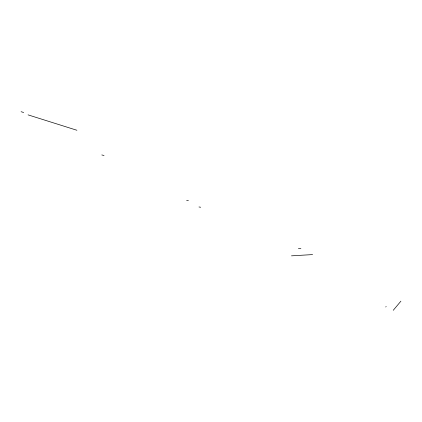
<?xml version="1.0" encoding="UTF-8"?>
<svg xmlns="http://www.w3.org/2000/svg" width="422" height="422" viewBox="0 0 422 422"><rect width="100%" height="100%" fill="white"/><g stroke="black" fill="none" stroke-linecap="round" stroke-linejoin="round"><path stroke-width="0.63" d="M393.246 310.297L400.9 301.171M385.724 306.979L386.188 306.52M291.475 255.837L312.602 254.593M298.407 248.442L300.891 248.416M198.994 206.975L200.677 207.244M186.645 200.36L188.402 200.677M101.834 154.943L104.034 155.528M28.058 114.868L76.91 130.261M21.1 111.703L23.664 112.516"/></g></svg>
